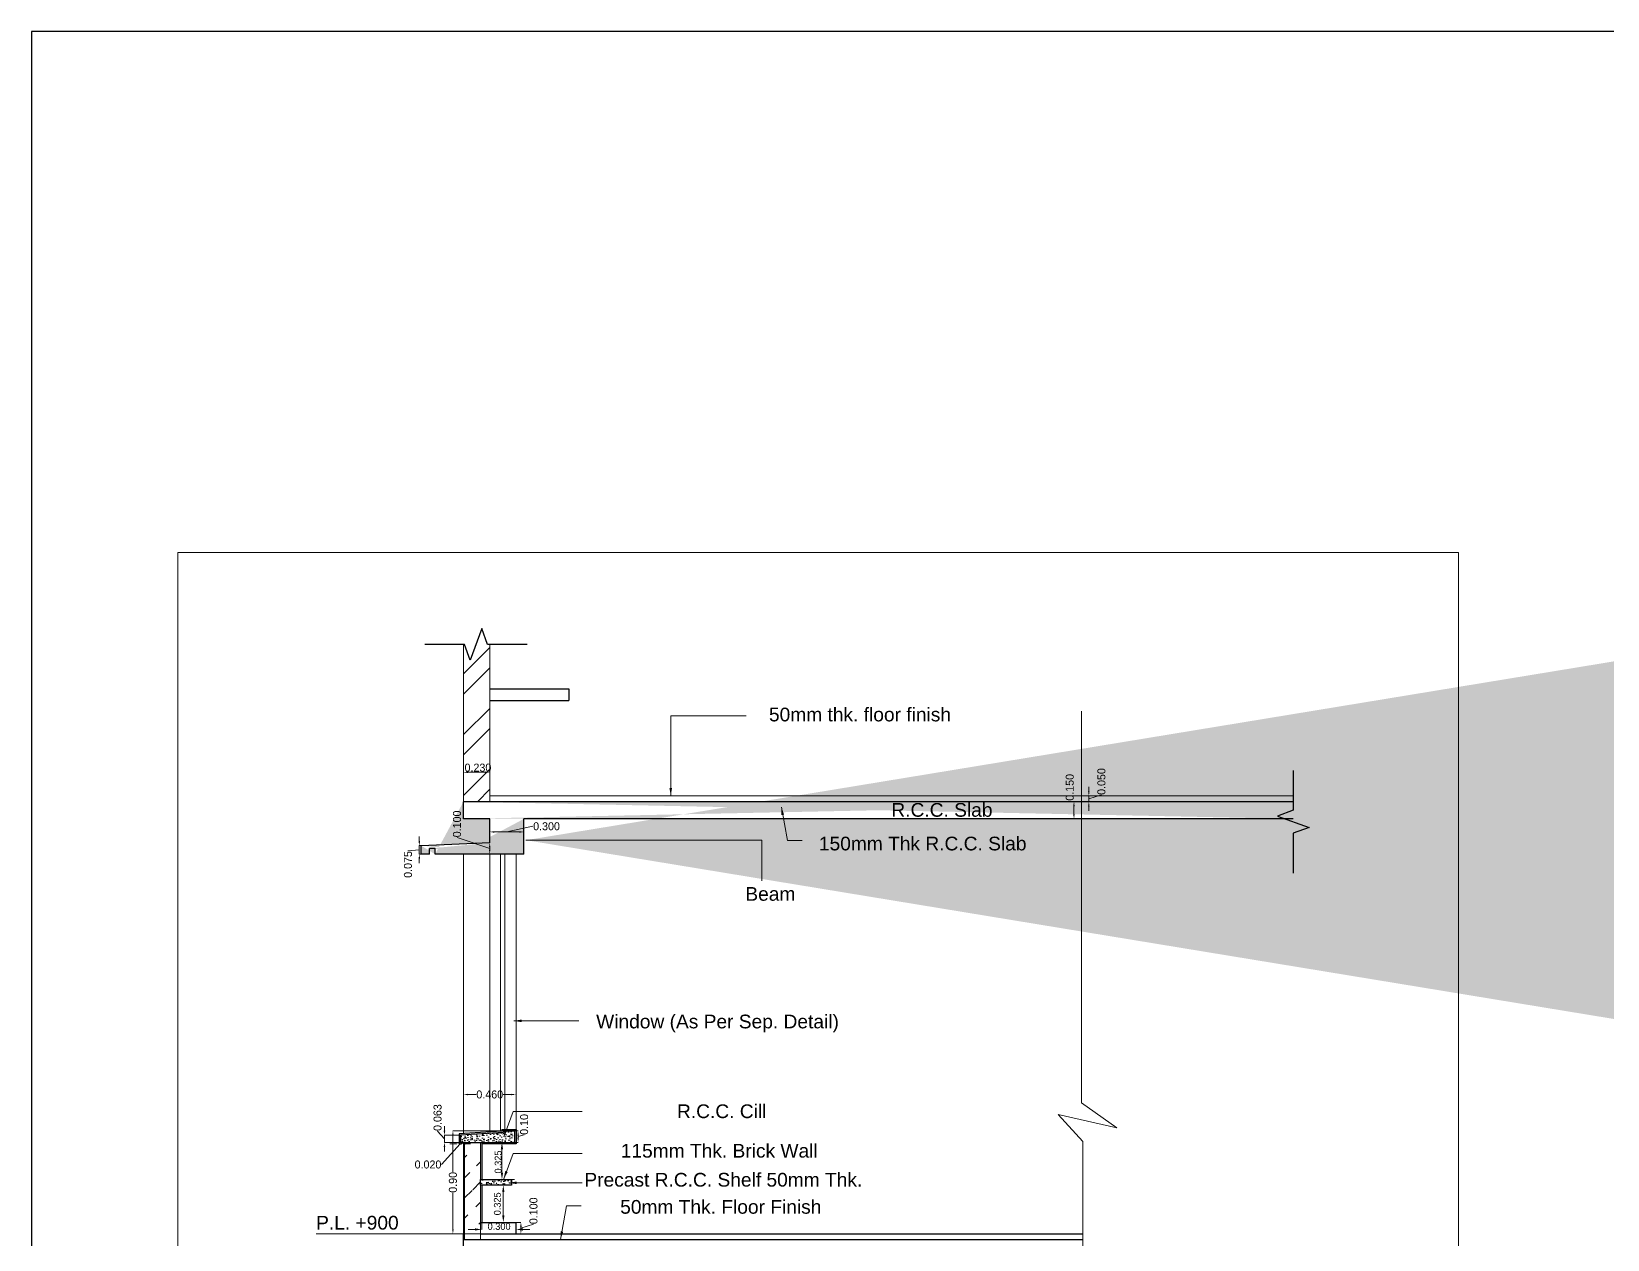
# Model space of a CAD drawing. Header units: millimetres. Extents: x 3614 to 12428, y -844 to 6844.
# Drawn here: x 5509.23 to 5523.02, y -787.36 to -776.79 of the extents above; entities that cross this region are included whole.
import ezdxf

# ---------------------------------------------------------------- set-up
doc = ezdxf.new("R2010")
doc.units = ezdxf.units.MM
doc.header["$LTSCALE"] = 40
doc.header["$MEASUREMENT"] = 0
doc.header["$PDMODE"] = 32
doc.header["$PDSIZE"] = 0.02
doc.layers.get('0').update_dxf_attribs({"linetype": 'CONTINUOUS', "lineweight": 20})
doc.layers.get('Defpoints').update_dxf_attribs({"linetype": 'CONTINUOUS', "lineweight": 20})
for name, color, linetype, lineweight in [('Column Hatch', 253, 'CONTINUOUS', 13), ('Dim', 220, 'CONTINUOUS', 15), ('E6', 254, 'CONTINUOUS', 15), ('FLOOR FINISH', 10, 'CONTINUOUS', 15), ('Hatch', 42, 'CONTINUOUS', 15), ('TEXT', 7, 'CONTINUOUS', 20), ('Wall', 7, 'CONTINUOUS', 30), ('Window', 150, 'CONTINUOUS', 15), ('Window-Wall', 7, 'CONTINUOUS', 18)]:
    doc.layers.add(name, color=color, linetype=linetype, lineweight=lineweight)
doc.styles.add('DIM', font='arial.ttf')
doc.styles.add('dim-stylus bt', font='arial.ttf')
doc.styles.add('Tabrej', font='GOTHIC.TTF')
doc.dimstyles.new('1      100 (big)', dxfattribs={"dimscale": 100, "dimtxt": 10, "dimasz": 5, "dimexe": 5, "dimexo": 0, "dimgap": 1, "dimtad": 0, "dimdec": 0, "dimrnd": 5, "dimzin": 0, "dimdsep": 46, "dimtxsty": 'dim-stylus bt', "dimblk": 'ARCHTICK', "dimcen": 0, "dimdle": 5, "dimclrd": 256, "dimclre": 256, "dimclrt": 7, "dimadec": 0, "dimazin": 0, "dimtfac": 0.7, "dimtdec": 0, "dimtofl": 0, "dimtmove": 2, "dimatfit": 3, "dimfxl": 0, "dimtolj": 1, "dimtzin": 0, "dimlwd": 15, "dimlwe": 15, "dimarcsym": 0})
doc.dimstyles.new('Current Dim style', dxfattribs={"dimscale": 0.3, "dimtxt": 1.8, "dimasz": 1.2, "dimexe": 0.18, "dimexo": 1, "dimgap": 0.09, "dimtad": 0, "dimzin": 0, "dimdsep": 46, "dimtxsty": 'Tabrej', "dimcen": 0.09, "dimclrd": 256, "dimclre": 256, "dimclrt": 7, "dimadec": 0, "dimazin": 0, "dimtfac": 1, "dimtofl": 0, "dimtmove": 2, "dimatfit": 3, "dimfxl": 0, "dimtolj": 1, "dimtzin": 0, "dimlwd": -1, "dimlwe": -1, "dimarcsym": 0})
doc.dimstyles.new('Tabrej', dxfattribs={"dimtxt": 0.5, "dimasz": 0.45, "dimexe": 0.18, "dimexo": 0.0625, "dimgap": 0.09, "dimtad": 0, "dimdec": 3, "dimzin": 0, "dimdsep": 46, "dimtxsty": 'Tabrej', "dimcen": 0, "dimclrd": 256, "dimclre": 256, "dimclrt": 7, "dimaunit": 1, "dimadec": 3, "dimazin": 0, "dimtfac": 1, "dimtdec": 3, "dimtofl": 0, "dimtmove": 0, "dimatfit": 3, "dimfxl": 0, "dimtolj": 1, "dimtzin": 0, "dimlwd": -1, "dimlwe": -1, "dimarcsym": 0})

# ---------------------------------------------------------------- blocks, each defined once
blk = doc.blocks.new('_ArchTick')
at = {"color": 0, "const_width": 0.15}
blk.add_lwpolyline([(-0.5, -0.5), (0.5, 0.5)], dxfattribs=at)
blk = doc.blocks.new('*D152')
at = {"layer": 'Defpoints', "color": 0, "ltscale": 0.05, "transparency": 16777216}
for p in [(5513.344, -786.514), (5513.455, -786.514), (5513.455, -786.839)]:
    blk.add_point(p, dxfattribs=at)
at = {"layer": 'Dim', "ltscale": 0.05, "transparency": 16777216}
for p, q in [((5513.455, -786.514), (5513.344, -786.514)), ((5513.344, -786.779), (5513.344, -786.574)), ((5513.455, -786.839), (5513.344, -786.839))]:
    blk.add_line(p, q, dxfattribs=at)
for points in [[(5513.334, -786.574), (5513.354, -786.574), (5513.344, -786.514)], [(5513.334, -786.779), (5513.354, -786.779), (5513.344, -786.839)]]:
    blk.add_solid(points, dxfattribs=at)
at = {"layer": 'Dim', "color": 7, "ltscale": 0.05, "transparency": 16777216, "insert": (5513.311, -786.686), "char_height": 0.06, "attachment_point": 5, "rotation": 90, "style": 'Tabrej'}
blk.add_mtext('\\A1;0.325', dxfattribs=at)
blk = doc.blocks.new('*D153')
at = {"layer": 'Defpoints', "color": 0, "ltscale": 0.05, "transparency": 16777216}
for p in [(5518.416, -783.482), (5518.416, -783.532), (5518.479, -783.482)]:
    blk.add_point(p, dxfattribs=at)
at = {"layer": 'Dim', "ltscale": 0.05, "transparency": 16777216}
for p, q in [((5518.479, -783.442), (5518.479, -783.402)), ((5518.416, -783.482), (5518.479, -783.482)), ((5518.416, -783.532), (5518.479, -783.532)), ((5518.479, -783.507), (5518.589, -783.474)), ((5518.479, -783.532), (5518.479, -783.482)), ((5518.479, -783.572), (5518.479, -783.612))]:
    blk.add_line(p, q, dxfattribs=at)
for points in [[(5518.472, -783.442), (5518.485, -783.442), (5518.479, -783.482)], [(5518.472, -783.572), (5518.485, -783.572), (5518.479, -783.532)]]:
    blk.add_solid(points, dxfattribs=at)
at = {"layer": 'Dim', "color": 7, "ltscale": 0.05, "transparency": 16777216, "insert": (5518.589, -783.356), "char_height": 0.07, "attachment_point": 5, "rotation": 90, "style": 'Tabrej'}
blk.add_mtext('\\A1;0.050', dxfattribs=at)
blk = doc.blocks.new('*D154')
at = {"layer": 'Defpoints', "color": 0, "ltscale": 0.05, "transparency": 16777216}
for p in [(5518.349, -783.532), (5518.416, -783.532), (5518.416, -783.682)]:
    blk.add_point(p, dxfattribs=at)
at = {"layer": 'Dim', "ltscale": 0.05, "transparency": 16777216}
for p, q in [((5518.416, -783.532), (5518.349, -783.532)), ((5518.349, -783.642), (5518.349, -783.572)), ((5518.416, -783.682), (5518.349, -783.682))]:
    blk.add_line(p, q, dxfattribs=at)
for points in [[(5518.342, -783.572), (5518.355, -783.572), (5518.349, -783.532)], [(5518.342, -783.642), (5518.355, -783.642), (5518.349, -783.682)]]:
    blk.add_solid(points, dxfattribs=at)
at = {"layer": 'Dim', "color": 7, "ltscale": 0.05, "transparency": 16777216, "insert": (5518.312, -783.407), "char_height": 0.07, "attachment_point": 5, "rotation": 90, "style": 'Tabrej'}
blk.add_mtext('\\A1;0.150', dxfattribs=at)
blk = doc.blocks.new('*D155')
at = {"layer": 'Defpoints', "color": 0, "ltscale": 0.05, "transparency": 16777216}
for p in [(5513.237, -783.797), (5513.537, -783.797), (5513.537, -783.797)]:
    blk.add_point(p, dxfattribs=at)
at = {"layer": 'Dim', "ltscale": 0.05, "transparency": 16777216}
for p, q in [((5513.237, -783.797), (5513.237, -783.797)), ((5513.277, -783.797), (5513.497, -783.797)), ((5513.387, -783.797), (5513.615, -783.748))]:
    blk.add_line(p, q, dxfattribs=at)
for points in [[(5513.277, -783.791), (5513.277, -783.804), (5513.237, -783.797)], [(5513.497, -783.791), (5513.497, -783.804), (5513.537, -783.797)]]:
    blk.add_solid(points, dxfattribs=at)
at = {"layer": 'Dim', "color": 7, "ltscale": 0.05, "transparency": 16777216, "insert": (5513.734, -783.748), "char_height": 0.07, "attachment_point": 5, "style": 'Tabrej'}
blk.add_mtext('\\A1;0.300', dxfattribs=at)
blk = doc.blocks.new('*D156')
at = {"layer": 'Defpoints', "color": 0, "ltscale": 0.05, "transparency": 16777216}
for p in [(5513.237, -783.275), (5513.007, -783.532), (5513.237, -783.532)]:
    blk.add_point(p, dxfattribs=at)
at = {"layer": 'Dim', "ltscale": 0.05, "transparency": 16777216}
for p, q in [((5513.007, -783.532), (5513.007, -783.275)), ((5513.047, -783.275), (5513.197, -783.275)), ((5513.237, -783.532), (5513.237, -783.275))]:
    blk.add_line(p, q, dxfattribs=at)
for points in [[(5513.047, -783.268), (5513.047, -783.282), (5513.007, -783.275)], [(5513.197, -783.268), (5513.197, -783.282), (5513.237, -783.275)]]:
    blk.add_solid(points, dxfattribs=at)
at = {"layer": 'Dim', "color": 7, "ltscale": 0.05, "transparency": 16777216, "insert": (5513.134, -783.235), "char_height": 0.07, "attachment_point": 5, "style": 'Tabrej'}
blk.add_mtext('\\A1;0.230', dxfattribs=at)
blk = doc.blocks.new('*D157')
at = {"layer": 'Defpoints', "color": 0, "ltscale": 0.05, "transparency": 16777216}
for p in [(5513.356, -786.889), (5513.356, -787.214), (5513.356, -787.214)]:
    blk.add_point(p, dxfattribs=at)
at = {"layer": 'Dim', "ltscale": 0.05, "transparency": 16777216}
blk.add_line((5513.356, -786.949), (5513.356, -787.154), dxfattribs=at)
for points in [[(5513.346, -786.949), (5513.366, -786.949), (5513.356, -786.889)], [(5513.346, -787.154), (5513.366, -787.154), (5513.356, -787.214)]]:
    blk.add_solid(points, dxfattribs=at)
at = {"layer": 'Dim', "color": 7, "ltscale": 0.05, "transparency": 16777216, "insert": (5513.304, -787.052), "char_height": 0.06, "attachment_point": 5, "rotation": 90, "style": 'Tabrej'}
blk.add_mtext('\\A1;0.325', dxfattribs=at)
blk = doc.blocks.new('*D158')
at = {"layer": 'Defpoints', "color": 0, "ltscale": 0.05, "transparency": 16777216}
for p in [(5513.167, -787.214), (5513.467, -787.214), (5513.467, -787.276)]:
    blk.add_point(p, dxfattribs=at)
at = {"layer": 'Dim', "ltscale": 0.05, "transparency": 16777216}
for p, q in [((5513.107, -787.276), (5513.047, -787.276)), ((5513.167, -787.214), (5513.167, -787.276)), ((5513.467, -787.214), (5513.467, -787.276)), ((5513.527, -787.276), (5513.587, -787.276))]:
    blk.add_line(p, q, dxfattribs=at)
for points in [[(5513.107, -787.266), (5513.107, -787.286), (5513.167, -787.276)], [(5513.527, -787.266), (5513.527, -787.286), (5513.467, -787.276)]]:
    blk.add_solid(points, dxfattribs=at)
at = {"layer": 'Dim', "color": 7, "ltscale": 0.05, "transparency": 16777216, "insert": (5513.319, -787.25), "char_height": 0.06, "attachment_point": 5, "style": 'Tabrej'}
blk.add_mtext('\\A1;0.300', dxfattribs=at)
blk = doc.blocks.new('*D159')
at = {"layer": 'Defpoints', "color": 0, "ltscale": 0.05, "transparency": 16777216}
for p in [(5512.915, -786.414), (5513.453, -786.414), (5513.182, -787.314)]:
    blk.add_point(p, dxfattribs=at)
at = {"layer": 'Dim', "ltscale": 0.05, "transparency": 16777216}
for p, q in [((5513.453, -786.414), (5512.915, -786.414)), ((5512.915, -786.454), (5512.915, -786.773)), ((5512.915, -787.274), (5512.915, -786.955)), ((5513.182, -787.314), (5512.915, -787.314))]:
    blk.add_line(p, q, dxfattribs=at)
for points in [[(5512.908, -786.454), (5512.922, -786.454), (5512.915, -786.414)], [(5512.908, -787.274), (5512.922, -787.274), (5512.915, -787.314)]]:
    blk.add_solid(points, dxfattribs=at)
at = {"layer": 'Dim', "color": 7, "ltscale": 0.05, "transparency": 16777216, "insert": (5512.915, -786.864), "char_height": 0.07, "attachment_point": 5, "rotation": 90, "style": 'Tabrej'}
blk.add_mtext('\\A1;0.90', dxfattribs=at)
blk = doc.blocks.new('*D160')
at = {"layer": 'Defpoints', "color": 0, "ltscale": 0.05, "transparency": 16777216}
for p in [(5513.424, -786.414), (5513.485, -786.414), (5513.424, -786.514)]:
    blk.add_point(p, dxfattribs=at)
at = {"layer": 'Dim', "ltscale": 0.05, "transparency": 16777216}
for p, q in [((5513.424, -786.414), (5513.485, -786.414)), ((5513.485, -786.464), (5513.538, -786.448)), ((5513.485, -786.474), (5513.485, -786.454)), ((5513.424, -786.514), (5513.485, -786.514))]:
    blk.add_line(p, q, dxfattribs=at)
for points in [[(5513.479, -786.454), (5513.492, -786.454), (5513.485, -786.414)], [(5513.479, -786.474), (5513.492, -786.474), (5513.485, -786.514)]]:
    blk.add_solid(points, dxfattribs=at)
at = {"layer": 'Dim', "color": 7, "ltscale": 0.05, "transparency": 16777216, "insert": (5513.538, -786.357), "char_height": 0.07, "attachment_point": 5, "rotation": 90, "style": 'Tabrej'}
blk.add_mtext('\\A1;0.10', dxfattribs=at)
blk = doc.blocks.new('*D161')
at = {"layer": 'Defpoints', "color": 0, "ltscale": 0.05, "transparency": 16777216}
for p in [(5513.467, -786.095), (5513.007, -786.414), (5513.467, -786.414)]:
    blk.add_point(p, dxfattribs=at)
at = {"layer": 'Dim', "ltscale": 0.05, "transparency": 16777216}
for p, q in [((5513.007, -786.414), (5513.007, -786.095)), ((5513.047, -786.095), (5513.119, -786.095)), ((5513.427, -786.095), (5513.356, -786.095)), ((5513.467, -786.414), (5513.467, -786.095))]:
    blk.add_line(p, q, dxfattribs=at)
for points in [[(5513.047, -786.089), (5513.047, -786.102), (5513.007, -786.095)], [(5513.427, -786.089), (5513.427, -786.102), (5513.467, -786.095)]]:
    blk.add_solid(points, dxfattribs=at)
at = {"layer": 'Dim', "color": 7, "ltscale": 0.05, "transparency": 16777216, "insert": (5513.237, -786.095), "char_height": 0.07, "attachment_point": 5, "style": 'Tabrej'}
blk.add_mtext('\\A1;0.460', dxfattribs=at)
blk = doc.blocks.new('*D162')
at = {"layer": 'Defpoints', "color": 0, "ltscale": 0.05, "transparency": 16777216}
for p in [(5513.237, -783.892), (5513.237, -783.992), (5513.237, -783.992)]:
    blk.add_point(p, dxfattribs=at)
at = {"layer": 'Dim', "ltscale": 0.05, "transparency": 16777216}
for p, q in [((5513.237, -783.942), (5512.951, -783.846)), ((5513.237, -783.932), (5513.237, -783.952))]:
    blk.add_line(p, q, dxfattribs=at)
for points in [[(5513.23, -783.932), (5513.243, -783.932), (5513.237, -783.892)], [(5513.23, -783.952), (5513.243, -783.952), (5513.237, -783.992)]]:
    blk.add_solid(points, dxfattribs=at)
at = {"layer": 'Dim', "color": 7, "ltscale": 0.05, "transparency": 16777216, "insert": (5512.951, -783.727), "char_height": 0.07, "attachment_point": 5, "rotation": 90, "style": 'Tabrej'}
blk.add_mtext('\\A1;0.100', dxfattribs=at)
blk = doc.blocks.new('*D210')
at = {"layer": 'Defpoints', "color": 0, "ltscale": 0.05, "transparency": 16777216}
for p in [(5512.621, -783.917), (5512.637, -783.917), (5512.637, -783.992)]:
    blk.add_point(p, dxfattribs=at)
at = {"layer": 'Dim', "ltscale": 0.05, "transparency": 16777216}
for p, q in [((5512.621, -783.877), (5512.621, -783.837)), ((5512.621, -783.955), (5512.522, -783.964)), ((5512.637, -783.917), (5512.621, -783.917)), ((5512.621, -783.992), (5512.621, -783.917)), ((5512.637, -783.992), (5512.621, -783.992)), ((5512.621, -784.032), (5512.621, -784.072))]:
    blk.add_line(p, q, dxfattribs=at)
for points in [[(5512.614, -783.877), (5512.628, -783.877), (5512.621, -783.917)], [(5512.614, -784.032), (5512.628, -784.032), (5512.621, -783.992)]]:
    blk.add_solid(points, dxfattribs=at)
at = {"layer": 'Dim', "color": 7, "ltscale": 0.05, "transparency": 16777216, "insert": (5512.522, -784.082), "char_height": 0.07, "attachment_point": 5, "rotation": 90, "style": 'Tabrej'}
blk.add_mtext('\\A1;0.075', dxfattribs=at)
blk = doc.blocks.new('*D211')
at = {"layer": 'Defpoints', "color": 0, "ltscale": 0.05, "transparency": 16777216}
for p in [(5512.994, -786.452), (5512.841, -786.514), (5512.994, -786.514)]:
    blk.add_point(p, dxfattribs=at)
at = {"layer": 'Dim', "ltscale": 0.05, "transparency": 16777216}
for p, q in [((5512.841, -786.483), (5512.781, -786.415)), ((5512.841, -786.412), (5512.841, -786.372)), ((5512.994, -786.452), (5512.841, -786.452)), ((5512.841, -786.452), (5512.841, -786.514)), ((5512.994, -786.514), (5512.841, -786.514)), ((5512.841, -786.554), (5512.841, -786.594))]:
    blk.add_line(p, q, dxfattribs=at)
for points in [[(5512.834, -786.412), (5512.848, -786.412), (5512.841, -786.452)], [(5512.834, -786.554), (5512.848, -786.554), (5512.841, -786.514)]]:
    blk.add_solid(points, dxfattribs=at)
at = {"layer": 'Dim', "color": 7, "ltscale": 0.05, "transparency": 16777216, "insert": (5512.781, -786.297), "char_height": 0.07, "attachment_point": 5, "rotation": 90, "style": 'Tabrej'}
blk.add_mtext('\\A1;0.063', dxfattribs=at)
blk = doc.blocks.new('*D212')
at = {"layer": 'Defpoints', "color": 0, "ltscale": 0.05, "transparency": 16777216}
for p in [(5512.969, -786.527), (5512.989, -786.527), (5512.989, -786.527)]:
    blk.add_point(p, dxfattribs=at)
at = {"layer": 'Dim', "ltscale": 0.05, "transparency": 16777216}
for p, q in [((5512.979, -786.527), (5512.815, -786.708)), ((5512.929, -786.527), (5512.889, -786.527)), ((5512.969, -786.527), (5512.989, -786.527)), ((5513.029, -786.527), (5513.069, -786.527))]:
    blk.add_line(p, q, dxfattribs=at)
for points in [[(5512.929, -786.52), (5512.929, -786.533), (5512.969, -786.527)], [(5513.029, -786.52), (5513.029, -786.533), (5512.989, -786.527)]]:
    blk.add_solid(points, dxfattribs=at)
at = {"layer": 'Dim', "color": 7, "ltscale": 0.05, "transparency": 16777216, "insert": (5512.697, -786.708), "char_height": 0.07, "attachment_point": 5, "style": 'Tabrej'}
blk.add_mtext('\\A1;0.020', dxfattribs=at)
blk = doc.blocks.new('*D271')
at = {"layer": 'Defpoints', "color": 0, "ltscale": 0.05, "transparency": 16777216}
for p in [(5513.467, -787.214), (5513.467, -787.314), (5513.51, -787.214)]:
    blk.add_point(p, dxfattribs=at)
at = {"layer": 'Dim', "ltscale": 0.05, "transparency": 16777216}
for p, q in [((5513.467, -787.214), (5513.51, -787.214)), ((5513.467, -787.314), (5513.51, -787.314)), ((5513.51, -787.264), (5513.62, -787.231)), ((5513.51, -787.274), (5513.51, -787.254))]:
    blk.add_line(p, q, dxfattribs=at)
for points in [[(5513.503, -787.254), (5513.517, -787.254), (5513.51, -787.214)], [(5513.503, -787.274), (5513.517, -787.274), (5513.51, -787.314)]]:
    blk.add_solid(points, dxfattribs=at)
at = {"layer": 'Dim', "color": 7, "ltscale": 0.05, "transparency": 16777216, "insert": (5513.62, -787.113), "char_height": 0.07, "attachment_point": 5, "rotation": 90, "style": 'Tabrej'}
blk.add_mtext('\\A1;0.100', dxfattribs=at)

msp = doc.modelspace()

# ---------------------------------------------------------------- hatches: boundary and pattern name
at = {"layer": 'Column Hatch', "ltscale": 0.05}
h = msp.add_hatch(dxfattribs=at)
h.set_pattern_fill('ANSI32', color=256, scale=1.002047, style=0)
h.set_pattern_definition([(45, (-1609.97745, 316.66366), (-0.265707812, 0.265707812), []), (45, (-1609.8003, 316.66366), (-0.265707812, 0.265707812), [])])
edge = h.paths.add_edge_path()
edge.add_line((5513.2371, -782.1556), (5513.2371, -783.5325))
edge.add_line((5513.0071, -783.5325), (5513.0071, -782.1556))
h = msp.add_hatch(dxfattribs=at)
h.set_pattern_fill('ANSI31', color=256)
h.set_pattern_definition([(45, (32.39987, 1e-13), (-0.0883883476, 0.0883883476), [])])
edge = h.paths.add_edge_path()
edge.add_line((5513.1571, -786.514), (5513.1571, -787.314))
edge.add_line((5513.0171, -786.514), (5513.0171, -787.314))
at = {"layer": 'Hatch', "ltscale": 0.05}
h = msp.add_hatch(dxfattribs=at)
h.set_pattern_fill('AR-CONC', color=256, scale=0.02)
h.set_pattern_definition([(50, (-694.83388, -186.74687), (0.1434520365, -0.012550427), [0.015, -0.165]), (355, (-694.83388, -186.74687), (-0.0277502667, 0.1504384267), [0.012, -0.132]), (100.4514445, (-694.82192, -186.74792), (0.1157017693, 0.1378879982), [0.0127480384, -0.1402284224]), (46.1842, (-694.83388, -186.70687), (0.213448266, -0.033103856), [0.0225, -0.2475]), (96.6356355, (-694.8161, -186.70963), (0.186932389, 0.19482372), [0.0191220684, -0.210342752]), (351.184164, (-694.83388, -186.70687), (0.186932389, 0.19482372), [0.018, -0.198]), (21, (-694.81388, -186.71687), (0.1193814104, -0.0805237781), [0.015, -0.165]), (326, (-694.81388, -186.71687), (0.0486630664, 0.145030009), [0.012, -0.132]), (71.4514447, (-694.80393, -186.72358), (0.1680444753, 0.0645062306), [0.012748038, -0.1402284224]), (37.5, (-694.83388, -186.746874), (0.00243197106, 0.06657877077), [0, -0.1304, 0, -0.134, 0, -0.1325]), (7.5, (-694.83388, -186.746874), (0.0526139075, 0.0788823424), [0, -0.0764, 0, -0.1274, 0, -0.0505]), (327.5, (-694.87848, -186.746874), (0.10676448723, -0.00451097435), [0, -0.05, 0, -0.156, 0, -0.207]), (317.5, (-694.89848, -186.74687), (0.1166372339, 0.0200209965), [0, -0.065, 0, -0.1036, 0, -0.147])])
edge = h.paths.add_edge_path()
edge.add_line((5512.6366, -783.9925), (5512.6366, -783.9175))
edge.add_line((5512.7593, -783.9925), (5512.7593, -783.9424))
edge.add_line((5512.7593, -783.9424), (5512.7092, -783.9424))
edge.add_line((5512.7092, -783.9925), (5512.6366, -783.9925))
edge.add_line((5513.2366, -783.8925), (5512.6362, -783.9175))
edge.add_line((5513.5366, -783.9925), (5512.7593, -783.9925))
edge.add_line((5512.7092, -783.9925), (5512.7092, -783.9424))
edge.add_line((5513.5366, -783.9925), (5513.5366, -783.6825))
edge.add_line((5513.2366, -783.8425), (5513.2366, -783.6825))
edge.add_line((5513.2366, -783.6825), (5513.0071, -783.6825))
edge.add_line((5520.2679, -783.5325), (5513.0071, -783.5325))
edge.add_line((5520.2679, -783.6825), (5513.5366, -783.6825))
edge.add_line((5513.0071, -783.6825), (5513.0071, -783.5325))
h = msp.add_hatch(dxfattribs=at)
h.set_pattern_fill('AR-CONC', color=256, scale=0.01)
h.set_pattern_definition([(50, (-288.21514, -201.163095), (0.07172601826, -0.0062752135), [0.0075, -0.0825]), (355, (-288.21514, -201.163095), (-0.0138751334, 0.0752192134), [0.006, -0.066]), (100.4514445, (-288.20916, -201.16362), (0.0578508847, 0.0689439991), [0.0063740192, -0.0701142112]), (46.1842, (-288.21514, -201.143095), (0.1067241331, -0.0165519281), [0.01125, -0.12375]), (96.6356355, (-288.20625, -201.14447), (0.0934661946, 0.09741186), [0.0095610342, -0.105171376]), (351.184164, (-288.21514, -201.1431), (0.0934661945, 0.09741186), [0.009, -0.099]), (21, (-288.20514, -201.148095), (0.0596907052, -0.04026188907), [0.0075, -0.0825]), (326, (-288.20514, -201.148095), (0.0243315332, 0.0725150045), [0.006, -0.066]), (71.4514447, (-288.200165, -201.15145), (0.0840222377, 0.0322531153), [0.006374019, -0.0701142112]), (37.5, (-288.21514, -201.163095), (0.00121598553, 0.03328938538), [0, -0.0652, 0, -0.067, 0, -0.06625]), (7.5, (-288.21514, -201.163095), (0.02630695374, 0.03944117119), [0, -0.0382, 0, -0.0637, 0, -0.02525]), (327.5, (-288.23744, -201.163095), (0.05338224362, -0.00225548717), [0, -0.025, 0, -0.078, 0, -0.1035]), (317.5, (-288.24744, -201.163095), (0.05831861693, 0.01001049823), [0, -0.0325, 0, -0.0518, 0, -0.0735])])
h.paths.add_polyline_path([(5513.3546, -786.414), (5513.4546, -786.414), (5513.4546, -786.514), (5512.9816, -786.514), (5512.9816, -786.4515), (5513.3546, -786.4265)])
h = msp.add_hatch(dxfattribs=at)
h.set_pattern_fill('AR-CONC', color=256, scale=0.01)
h.set_pattern_definition([(50, (-288.21514, -201.158095), (0.07172601826, -0.0062752135), [0.0075, -0.0825]), (355, (-288.21514, -201.158095), (-0.0138751334, 0.0752192134), [0.006, -0.066]), (100.4514445, (-288.20916, -201.15862), (0.0578508847, 0.0689439991), [0.0063740192, -0.0701142112]), (46.1842, (-288.21514, -201.138095), (0.1067241331, -0.0165519281), [0.01125, -0.12375]), (96.6356355, (-288.20625, -201.13947), (0.0934661946, 0.09741186), [0.0095610342, -0.105171376]), (351.184164, (-288.21514, -201.1381), (0.0934661945, 0.09741186), [0.009, -0.099]), (21, (-288.20514, -201.143095), (0.0596907052, -0.04026188907), [0.0075, -0.0825]), (326, (-288.20514, -201.143095), (0.0243315332, 0.0725150045), [0.006, -0.066]), (71.4514447, (-288.200165, -201.14645), (0.0840222377, 0.0322531153), [0.006374019, -0.0701142112]), (37.5, (-288.21514, -201.158095), (0.00121598553, 0.03328938538), [0, -0.0652, 0, -0.067, 0, -0.06625]), (7.5, (-288.21514, -201.158095), (0.02630695374, 0.03944117119), [0, -0.0382, 0, -0.0637, 0, -0.02525]), (327.5, (-288.23744, -201.158095), (0.05338224362, -0.00225548717), [0, -0.025, 0, -0.078, 0, -0.1035]), (317.5, (-288.24744, -201.158095), (0.05831861693, 0.01001049823), [0, -0.0325, 0, -0.0518, 0, -0.0735])])
h.paths.add_polyline_path([(5513.4271, -786.889), (5513.1571, -786.889), (5513.1571, -786.839), (5513.4271, -786.839)])

# ---------------------------------------------------------------- linework, layer by layer
at = {"layer": 'Column Hatch', "ltscale": 0.05}
for p, q in [((5513.0071, -783.5325), (5513.0071, -782.1556)), ((5513.2371, -782.1556), (5513.2371, -783.5325)), ((5513.0171, -786.514), (5513.0171, -787.364)), ((5513.1571, -786.514), (5513.1571, -787.364))]:
    msp.add_line(p, q, dxfattribs=at)
at = {"layer": 'E6', "ltscale": 0.05}
msp.add_line((5513.0071, -787.314), (5511.7197, -787.314), dxfattribs=at)
msp.add_lwpolyline([(5521.7142, -781.3503), (5510.5087, -781.3503), (5510.5087, -790.1188), (5521.7142, -790.1188)], close=True, dxfattribs=at)
at = {"layer": 'FLOOR FINISH', "ltscale": 0.05}
msp.add_line((5520.2679, -783.4825), (5513.2371, -783.4825), dxfattribs=at)
at = {"layer": 'Wall', "ltscale": 0.05}
for p, q in [((5513.2366, -782.5456), (5513.928, -782.5456)), ((5513.928, -782.5456), (5513.928, -782.6458)), ((5513.2366, -782.6458), (5513.928, -782.6458)), ((5520.2679, -783.5325), (5513.0071, -783.5325)), ((5513.0071, -783.6825), (5513.0071, -783.5325)), ((5513.2366, -783.6825), (5513.0071, -783.6825)), ((5513.2366, -783.8925), (5513.2366, -783.6825)), ((5513.5366, -783.9925), (5513.5366, -783.6825)), ((5520.2679, -783.6825), (5513.5366, -783.6825)), ((5513.2366, -783.8925), (5512.6366, -783.9175)), ((5512.6366, -783.9925), (5512.6366, -783.9175)), ((5512.7092, -783.9925), (5512.6366, -783.9925)), ((5512.7092, -783.9925), (5512.7092, -783.9424)), ((5512.7593, -783.9424), (5512.7092, -783.9424)), ((5512.7593, -783.9925), (5512.7593, -783.9424)), ((5513.5366, -783.9925), (5512.7593, -783.9925)), ((5513.0071, -786.514), (5513.0071, -787.314)), ((5513.1671, -786.514), (5513.1671, -786.839)), ((5513.1671, -786.889), (5513.1671, -787.214)), ((5513.0071, -787.364), (5513.0071, -787.314)), ((5513.0071, -787.489), (5513.0071, -787.314)), ((5513.1571, -787.214), (5513.4671, -787.214)), ((5513.1571, -787.314), (5513.4671, -787.314)), ((5513.4671, -787.314), (5513.4671, -787.214)), ((5513.4671, -787.314), (5518.4267, -787.314)), ((5513.0071, -787.364), (5513.4671, -787.364)), ((5513.4671, -787.364), (5518.4267, -787.364))]:
    msp.add_line(p, q, dxfattribs=at)
at = {"layer": 'Wall'}
for p, q in [((5513.3421, -786.4148), (5512.9691, -786.4398)), ((5512.9691, -786.4398), (5512.9691, -786.5265)), ((5513.3546, -786.4265), (5512.9816, -786.4515)), ((5512.9816, -786.4515), (5512.9816, -786.514)), ((5513.3421, -786.4015), (5513.4671, -786.4015)), ((5513.3421, -786.4015), (5513.3421, -786.4148)), ((5513.3546, -786.414), (5513.4546, -786.414)), ((5513.3546, -786.414), (5513.3546, -786.4265)), ((5513.4546, -786.414), (5513.4546, -786.514)), ((5513.4546, -786.414), (5513.4546, -786.514)), ((5513.4671, -786.4015), (5513.4671, -786.5265)), ((5512.9691, -786.5265), (5512.9891, -786.5265)), ((5512.9721, -786.5265), (5512.9891, -786.5265)), ((5512.9816, -786.514), (5513.4546, -786.514)), ((5512.9891, -786.514), (5512.9891, -786.5265)), ((5513.4671, -786.5265), (5513.1671, -786.5265))]:
    msp.add_line(p, q, dxfattribs=at)
at = {"layer": 'Wall', "ltscale": 0.05}
for points in [[(5536.8051, -776.7922), (5509.2281, -776.7922), (5509.2281, -795.2581), (5536.8051, -795.2581)], [(5513.4271, -786.889), (5513.1571, -786.889), (5513.1571, -786.839), (5513.4271, -786.839)]]:
    msp.add_lwpolyline(points, close=True, dxfattribs=at)
at = {"layer": 'Wall'}
msp.add_lwpolyline([(5513.5659, -782.1556), (5513.2175, -782.1556), (5513.1674, -782.0179), (5513.0672, -782.2932), (5513.0171, -782.1556), (5512.6687, -782.1556)], dxfattribs=at)
at = {"layer": 'Wall', "ltscale": 0.05}
msp.add_lwpolyline([(5520.2679, -783.2598), (5520.2679, -783.6082), (5520.1303, -783.6583), (5520.4056, -783.7585), (5520.2679, -783.8086), (5520.2679, -784.157)], dxfattribs=at)
at = {"layer": 'Window', "ltscale": 0.05}
for p, q in [((5513.3303, -783.9925), (5513.3303, -786.414)), ((5513.3703, -783.9925), (5513.3703, -786.414))]:
    msp.add_line(p, q, dxfattribs=at)
at = {"layer": 'Window-Wall'}
for p, q in [((5518.4157, -782.7404), (5518.4157, -786.1683)), ((5513.0071, -783.9925), (5513.0071, -786.4373)), ((5513.2366, -783.9925), (5513.2366, -786.414)), ((5513.4671, -783.9925), (5513.4671, -786.414)), ((5518.4157, -786.1683), (5518.7238, -786.3882)), ((5518.7238, -786.3882), (5518.2103, -786.2709)), ((5518.2103, -786.2709), (5518.4267, -786.5061)), ((5518.4267, -786.5061), (5518.4267, -789.2437))]:
    msp.add_line(p, q, dxfattribs=at)

# ---------------------------------------------------------------- texts
at = {"layer": 'TEXT', "char_height": 0.12, "width": 2.432176, "attachment_point": 5, "style": 'DIM'}
for s, insert in [('50mm thk. floor finish', (5516.4766, -782.7705)), (' R.C.C. Slab', (5517.1702, -783.6053)), ('150mm Thk R.C.C. Slab', (5517.0253, -783.8997)), ('Beam', (5515.6925, -784.3402)), ('\\A1;Window (As Per Sep. Detail)', (5515.2301, -785.4744)), ('\\A1;R.C.C. Cill', (5515.2667, -786.2426)), ('\\A1;115mm Thk. Brick Wall', (5515.245, -786.5884)), ('\\A1;Precast R.C.C. Shelf 50mm Thk.', (5515.281, -786.842)), ('\\A1;50mm Thk. Floor Finish', (5515.2587, -787.0793)), ('P.L. +900', (5512.0792, -787.218))]:
    msp.add_mtext(s, dxfattribs=dict(at, insert=insert))

# ---------------------------------------------------------------- dimensions: what is measured, and where the dimension line sits
at = {"layer": 'Dim', "ltscale": 0.05}
for base, p1, p2, picture, middle in [((5513.2371, -783.2751), (5513.0071, -783.5325), (5513.2371, -783.5325), '*D156', (5513.1341, -783.2351)), ((5513.4671, -786.0953), (5513.0071, -786.414), (5513.4671, -786.414), '*D161', (5513.2371, -786.0953))]:
    dim = msp.add_linear_dim(base=base, p1=p1, p2=p2, dimstyle='Tabrej', override={"dimtxt": 0.07, "dimasz": 0.04, "dimexe": 0, "dimexo": 0, "dimgap": 0, "dimpost": '\\X', "dimsah": 1, "dimtmove": 1}, dxfattribs=at)
    dim.commit()
    dim.dimension.update_dxf_attribs({"geometry": picture, "text_midpoint": middle})
for base, p1, p2, dimstyle, override, picture, middle in [((5518.3488, -783.5325), (5518.4157, -783.6825), (5518.4157, -783.5325), 'Tabrej', {"dimtxt": 0.07, "dimasz": 0.04, "dimexe": 0, "dimexo": 0, "dimgap": 0, "dimpost": '\\X', "dimsah": 1, "dimtmove": 1}, '*D154', (5518.3122, -783.4072)), ((5513.2366, -783.9925), (5513.2366, -783.8925), (5513.2366, -783.9925), 'Tabrej', {"dimtxt": 0.07, "dimasz": 0.04, "dimexe": 0, "dimexo": 0, "dimgap": 0, "dimpost": '\\X', "dimsah": 1, "dimtmove": 1}, '*D162', (5512.9508, -783.8457)), ((5512.621, -783.9175), (5512.6366, -783.9925), (5512.6366, -783.9175), 'Tabrej', {"dimtxt": 0.07, "dimasz": 0.04, "dimexe": 0, "dimexo": 0, "dimgap": 0, "dimpost": '\\X', "dimsah": 1, "dimtmove": 1}, '*D210', (5512.5222, -783.964)), ((5512.8410886628, -786.5140329993), (5512.9941051759, -786.4515329993), (5512.9941051759, -786.5140329993), 'Tabrej', {"dimtxt": 0.07, "dimasz": 0.04, "dimexe": 0, "dimexo": 0, "dimgap": 0, "dimpost": '\\X', "dimsah": 1, "dimtmove": 1}, '*D211', (5512.7806568643, -786.4154433479)), ((5513.3436, -786.514), (5513.4546, -786.839), (5513.4546, -786.514), 'Current Dim style', {"dimtxt": 0.2, "dimasz": 0.2, "dimexe": 0, "dimexo": 0, "dimgap": 0, "dimdec": 3}, '*D152', (5513.311, -786.686)), ((5513.3561, -787.214), (5513.3561, -786.889), (5513.3561, -787.214), 'Current Dim style', {"dimtxt": 0.2, "dimasz": 0.2, "dimexe": 0, "dimexo": 0, "dimgap": 0, "dimdec": 3}, '*D157', (5513.3044, -787.0515))]:
    dim = msp.add_linear_dim(base=base, p1=p1, p2=p2, angle=90, dimstyle=dimstyle, override=override, dxfattribs=at)
    dim.commit()
    dim.dimension.update_dxf_attribs({"geometry": picture, "text_midpoint": middle, "dimtype": 160})
for base, p1, p2, picture, middle in [((5518.4786, -783.4825), (5518.4157, -783.5325), (5518.4157, -783.4825), '*D153', (5518.5889, -783.4744)), ((5513.51, -787.214), (5513.4671, -787.314), (5513.4671, -787.214), '*D271', (5513.6203, -787.2309))]:
    dim = msp.add_linear_dim(base=base, p1=p1, p2=p2, angle=90, dimstyle='Tabrej', override={"dimtxt": 0.07, "dimasz": 0.04, "dimexe": 0, "dimexo": 0, "dimgap": 0, "dimpost": '\\X', "dimsah": 1, "dimtmove": 1}, dxfattribs=at)
    dim.commit()
    dim.dimension.update_dxf_attribs({"geometry": picture, "text_midpoint": middle})
for base, p1, p2, dimstyle, override, picture, middle in [((5513.5366, -783.7973), (5513.2366, -783.7973), (5513.5366, -783.7973), 'Tabrej', {"dimtxt": 0.07, "dimasz": 0.04, "dimexe": 0, "dimexo": 0, "dimgap": 0, "dimpost": '\\X', "dimsah": 1, "dimtmove": 1}, '*D155', (5513.6154, -783.7485)), ((5512.9891, -786.5265), (5512.9691, -786.5265), (5512.9891, -786.5265), 'Tabrej', {"dimtxt": 0.07, "dimasz": 0.04, "dimexe": 0, "dimexo": 0, "dimgap": 0, "dimpost": '\\X', "dimsah": 1, "dimtmove": 1}, '*D212', (5512.8153, -786.7081)), ((5513.4671, -787.2759), (5513.1671, -787.214), (5513.4671, -787.214), 'Current Dim style', {"dimtxt": 0.2, "dimasz": 0.2, "dimexe": 0, "dimexo": 0, "dimgap": 0, "dimdec": 3}, '*D158', (5513.3189, -787.2499))]:
    dim = msp.add_linear_dim(base=base, p1=p1, p2=p2, dimstyle=dimstyle, override=override, dxfattribs=at)
    dim.commit()
    dim.dimension.update_dxf_attribs({"geometry": picture, "text_midpoint": middle, "dimtype": 160})
dim = msp.add_linear_dim(base=(5513.4854, -786.414), p1=(5513.4236, -786.514), p2=(5513.4236, -786.414), angle=90, text='0.10', dimstyle='Tabrej', override={"dimtxt": 0.07, "dimasz": 0.04, "dimexe": 0, "dimexo": 0, "dimgap": 0, "dimpost": '\\X', "dimsah": 1, "dimtmove": 1}, dxfattribs=at)
dim.commit()
dim.dimension.update_dxf_attribs({"geometry": '*D160', "text_midpoint": (5513.5376, -786.4484), "dimtype": 160})
dim = msp.add_linear_dim(base=(5512.9149, -786.414), p1=(5513.1817, -787.314), p2=(5513.4525, -786.414), angle=90, text='0.90', dimstyle='Tabrej', override={"dimtxt": 0.07, "dimasz": 0.04, "dimexe": 0, "dimexo": 0, "dimgap": 0, "dimpost": '\\X', "dimsah": 1, "dimtmove": 1}, dxfattribs=at)
dim.commit()
dim.dimension.update_dxf_attribs({"geometry": '*D159', "text_midpoint": (5512.9149, -786.864)})

# ---------------------------------------------------------------- leaders
for points in [[(5514.8207, -783.4819), (5514.8207, -782.7822), (5515.481, -782.7822)], [(5515.7889, -783.5793), (5515.8414, -783.8734), (5515.971, -783.8734)], [(5513.4474, -785.4506), (5514.0163, -785.4506)], [(5513.3591, -786.4668), (5513.4431, -786.2436), (5514.0462, -786.2436)], [(5513.3591, -786.8343), (5513.4431, -786.6111), (5514.0462, -786.6111)], [(5513.4028, -786.868), (5514.0464, -786.868)], [(5513.8562, -787.364), (5513.9088, -787.0699), (5514.0383, -787.0699)]]:
    msp.add_leader(points, dimstyle='Tabrej', override={"dimtxt": 0.06, "dimasz": 0.07, "dimtmove": 1}, dxfattribs=at)
at = {"layer": 'Dim', "linetype": 'Continuous'}
msp.add_leader([(5513.5544, -783.8694), (5515.6184, -783.8694), (5515.6184, -784.2251)], dimstyle='1      100 (big)', override={"dimgap": 1, "dimtad": 0}, dxfattribs=at)

doc.saveas('drawing.dxf')
